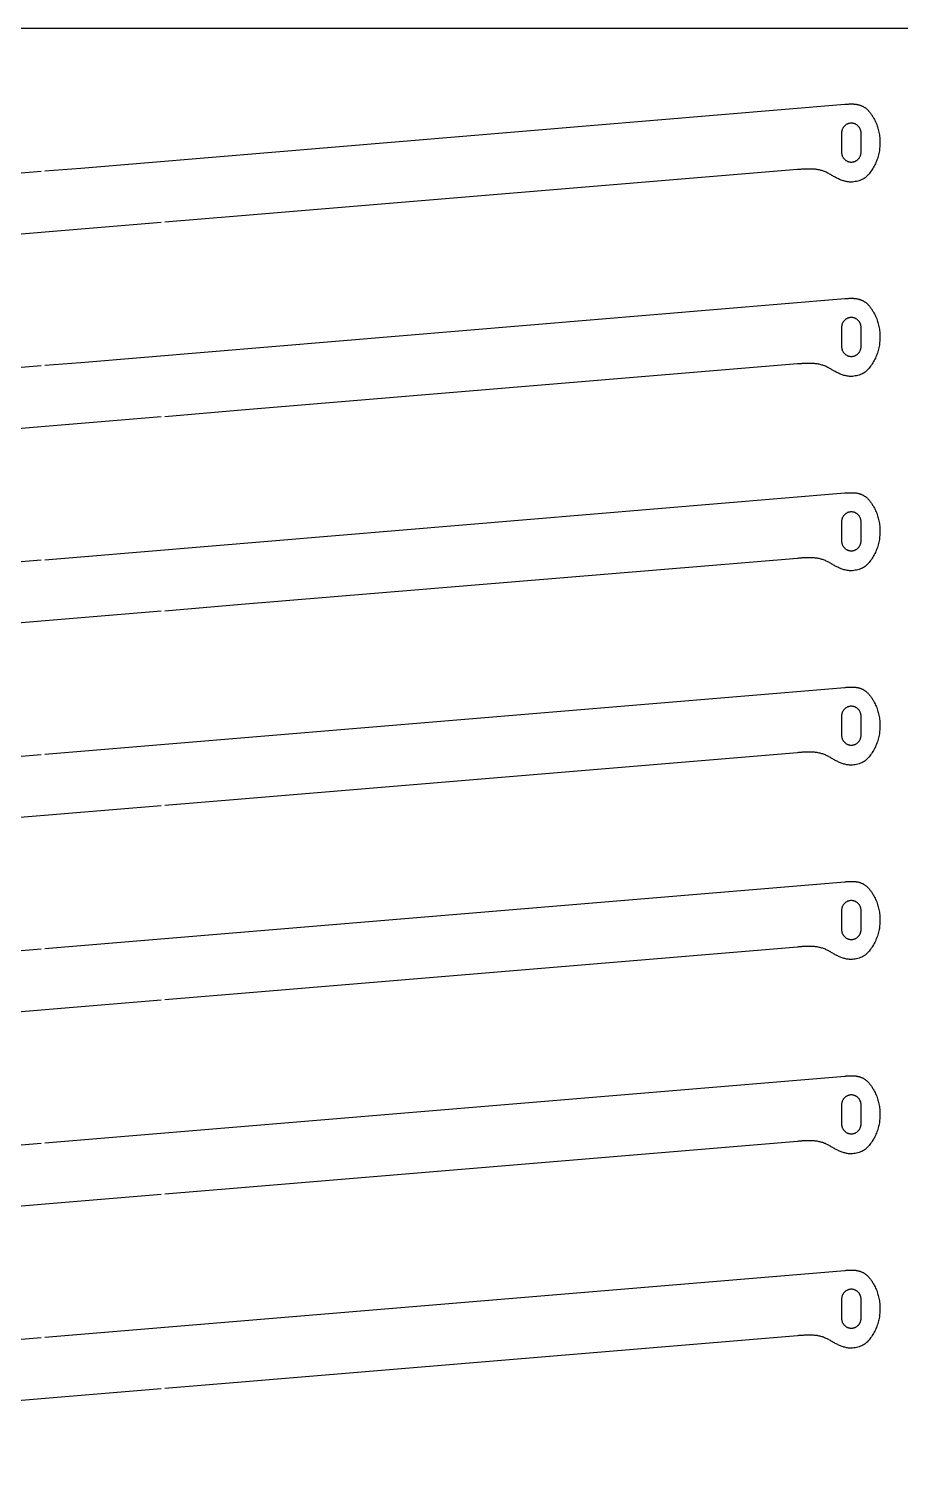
# Model space of a CAD drawing. Header units: millimetres. Extents: x 0 to 590, y 0 to 295.
# Drawn here: x 73.6 to 158.8, y 155.3 to 295 of the extents above; entities that cross this region are included whole.
import ezdxf

# ---------------------------------------------------------------- set-up
doc = ezdxf.new("R2010")
doc.units = ezdxf.units.MM
doc.layers.add('CUT_red', color=1, linetype='Continuous', true_color=0xff0000)
doc.layers.add('REF_delete', color=7, linetype='Continuous')

msp = doc.modelspace()

# ---------------------------------------------------------------- linework, layer by layer
at = {"layer": 'CUT_red', "true_color": 0xff0000}
for points in [[(75.16, 281.08), (78.69, 281.37), (153.38, 287.6), (153.44, 287.6), (153.5, 287.61)], [(153.5, 287.61), (153.56, 287.61), (153.62, 287.62), (153.68, 287.62), (153.74, 287.62), (153.79, 287.63), (153.85, 287.63), (153.91, 287.63), (153.97, 287.63), (154.03, 287.63), (154.09, 287.63), (154.15, 287.63), (154.2, 287.63), (154.26, 287.62), (154.32, 287.62), (154.37, 287.61), (154.43, 287.61), (154.49, 287.6), (154.54, 287.59), (154.6, 287.58), (154.65, 287.57), (154.7, 287.55), (154.76, 287.54), (154.81, 287.52), (154.86, 287.51), (154.91, 287.49), (154.96, 287.47), (155.01, 287.45), (155.06, 287.43), (155.11, 287.41), (155.16, 287.38), (155.2, 287.36), (155.25, 287.33), (155.29, 287.3), (155.34, 287.27), (155.38, 287.24), (155.42, 287.21), (155.46, 287.18), (155.5, 287.15), (155.54, 287.11), (155.58, 287.08), (155.62, 287.04), (155.65, 287.01), (155.69, 286.97), (155.72, 286.93), (155.76, 286.89), (155.79, 286.85), (155.82, 286.81), (155.85, 286.77), (155.88, 286.73), (155.91, 286.68), (155.94, 286.64), (155.97, 286.6), (156, 286.55), (156.03, 286.51), (156.05, 286.47), (156.08, 286.42), (156.11, 286.38), (156.13, 286.33), (156.2, 286.22), (156.26, 286.1), (156.32, 285.99), (156.38, 285.87), (156.43, 285.75), (156.48, 285.63), (156.52, 285.5), (156.57, 285.38), (156.6, 285.25), (156.64, 285.13), (156.67, 285), (156.7, 284.87), (156.72, 284.74), (156.74, 284.61), (156.76, 284.48), (156.78, 284.35), (156.79, 284.22), (156.79, 284.09), (156.8, 283.96), (156.8, 283.83), (156.8, 283.7), (156.79, 283.56), (156.78, 283.43), (156.77, 283.3), (156.76, 283.17), (156.74, 283.04), (156.71, 282.91), (156.69, 282.78), (156.66, 282.66), (156.63, 282.53), (156.59, 282.4), (156.55, 282.28), (156.51, 282.15), (156.46, 282.03), (156.41, 281.91), (156.36, 281.79), (156.3, 281.67), (156.24, 281.56), (156.18, 281.44), (156.11, 281.33), (156.04, 281.22), (155.97, 281.11), (155.89, 281), (155.81, 280.9), (155.73, 280.8), (155.64, 280.7), (155.55, 280.6), (155.46, 280.51), (155.36, 280.42), (155.25, 280.34), (155.14, 280.29), (155.02, 280.23), (154.9, 280.18), (154.77, 280.13), (154.65, 280.09), (154.52, 280.06), (154.39, 280.04), (154.26, 280.02), (154.13, 280), (154, 280), (153.91, 280), (153.82, 280), (153.72, 280.01), (153.63, 280.02), (153.54, 280.04), (153.45, 280.06), (153.36, 280.08), (153.28, 280.1), (153.19, 280.13), (153.1, 280.16), (153.01, 280.19), (152.93, 280.22), (152.84, 280.26), (152.76, 280.3), (152.68, 280.34), (152.6, 280.38), (152.51, 280.42), (152.43, 280.46), (152.35, 280.51), (152.27, 280.55), (152.19, 280.6), (152.11, 280.65), (152.04, 280.69), (151.96, 280.74), (151.88, 280.78), (151.79, 280.83), (151.71, 280.87), (151.63, 280.91), (151.55, 280.95), (151.46, 280.99), (151.38, 281.02), (151.29, 281.06), (151.21, 281.09), (151.12, 281.11), (151.03, 281.14), (150.94, 281.16), (150.85, 281.18), (150.76, 281.2), (150.67, 281.22), (150.58, 281.23), (150.49, 281.24), (150.4, 281.25), (150.31, 281.26), (150.22, 281.26), (150.12, 281.27), (150.03, 281.27), (149.94, 281.27), (149.85, 281.27), (149.76, 281.27), (149.67, 281.27), (149.57, 281.27), (149.48, 281.26), (149.39, 281.26), (149.3, 281.25), (149.21, 281.25), (149.12, 281.24), (149.02, 281.23), (148.93, 281.23), (148.84, 281.22), (148.75, 281.21), (94, 276.65), (86.89, 276.06)], [(154.95, 282.9), (154.95, 284.8), (154.95, 284.85), (154.95, 284.89), (154.94, 284.94), (154.93, 284.99), (154.92, 285.03), (154.91, 285.08), (154.89, 285.12), (154.88, 285.16), (154.86, 285.21), (154.84, 285.25), (154.81, 285.29), (154.79, 285.33), (154.76, 285.37), (154.73, 285.4), (154.7, 285.44), (154.67, 285.47), (154.64, 285.5), (154.6, 285.53), (154.57, 285.56), (154.53, 285.59), (154.49, 285.61), (154.45, 285.64), (154.41, 285.66), (154.36, 285.68), (154.32, 285.69), (154.28, 285.71), (154.23, 285.72), (154.19, 285.73), (154.14, 285.74), (154.09, 285.75), (154.05, 285.75), (154, 285.75), (153.95, 285.75), (153.91, 285.75), (153.86, 285.74), (153.81, 285.73), (153.77, 285.72), (153.72, 285.71), (153.68, 285.69), (153.64, 285.68), (153.59, 285.66), (153.55, 285.64), (153.51, 285.61), (153.47, 285.59), (153.43, 285.56), (153.4, 285.53), (153.36, 285.5), (153.33, 285.47), (153.3, 285.44), (153.27, 285.4), (153.24, 285.37), (153.21, 285.33), (153.19, 285.29), (153.16, 285.25), (153.14, 285.21), (153.12, 285.16), (153.11, 285.12), (153.09, 285.08), (153.08, 285.03), (153.07, 284.99), (153.06, 284.94), (153.05, 284.89), (153.05, 284.85), (153.05, 284.8), (153.05, 282.9), (153.05, 282.85), (153.05, 282.81), (153.06, 282.76), (153.07, 282.71), (153.08, 282.67), (153.09, 282.62), (153.11, 282.58), (153.12, 282.54), (153.14, 282.49), (153.16, 282.45), (153.19, 282.41), (153.21, 282.37), (153.24, 282.33), (153.27, 282.3), (153.3, 282.26), (153.33, 282.23), (153.36, 282.2), (153.4, 282.17), (153.43, 282.14), (153.47, 282.11), (153.51, 282.09), (153.55, 282.06), (153.59, 282.04), (153.64, 282.02), (153.68, 282.01), (153.72, 281.99), (153.77, 281.98), (153.81, 281.97), (153.86, 281.96), (153.91, 281.95), (153.95, 281.95), (154, 281.95), (154.05, 281.95), (154.09, 281.95), (154.14, 281.96), (154.19, 281.97), (154.23, 281.98), (154.28, 281.99), (154.32, 282.01), (154.36, 282.02), (154.41, 282.04), (154.45, 282.06), (154.49, 282.09), (154.53, 282.11), (154.57, 282.14), (154.6, 282.17), (154.64, 282.2), (154.67, 282.23), (154.7, 282.26), (154.73, 282.3), (154.76, 282.33), (154.79, 282.37), (154.81, 282.41), (154.84, 282.45), (154.86, 282.49), (154.88, 282.54), (154.89, 282.58), (154.91, 282.62), (154.92, 282.67), (154.93, 282.71), (154.94, 282.76), (154.95, 282.81), (154.95, 282.85), (154.95, 282.9)], [(4, 275.15), (74.81, 281.05)], [(86.54, 276.03), (39.25, 272.09)], [(75.16, 262.08), (78.69, 262.37), (153.38, 268.6), (153.44, 268.6), (153.5, 268.61)], [(153.5, 268.61), (153.56, 268.61), (153.62, 268.62), (153.68, 268.62), (153.74, 268.62), (153.79, 268.63), (153.85, 268.63), (153.91, 268.63), (153.97, 268.63), (154.03, 268.63), (154.09, 268.63), (154.15, 268.63), (154.2, 268.63), (154.26, 268.62), (154.32, 268.62), (154.37, 268.61), (154.43, 268.61), (154.49, 268.6), (154.54, 268.59), (154.6, 268.58), (154.65, 268.57), (154.7, 268.55), (154.76, 268.54), (154.81, 268.52), (154.86, 268.51), (154.91, 268.49), (154.96, 268.47), (155.01, 268.45), (155.06, 268.43), (155.11, 268.41), (155.16, 268.38), (155.2, 268.36), (155.25, 268.33), (155.29, 268.3), (155.34, 268.27), (155.38, 268.24), (155.42, 268.21), (155.46, 268.18), (155.5, 268.15), (155.54, 268.11), (155.58, 268.08), (155.62, 268.04), (155.65, 268.01), (155.69, 267.97), (155.72, 267.93), (155.76, 267.89), (155.79, 267.85), (155.82, 267.81), (155.85, 267.77), (155.88, 267.73), (155.91, 267.68), (155.94, 267.64), (155.97, 267.6), (156, 267.55), (156.03, 267.51), (156.05, 267.47), (156.08, 267.42), (156.11, 267.38), (156.13, 267.33), (156.2, 267.22), (156.26, 267.1), (156.32, 266.99), (156.38, 266.87), (156.43, 266.75), (156.48, 266.63), (156.52, 266.5), (156.57, 266.38), (156.6, 266.25), (156.64, 266.13), (156.67, 266), (156.7, 265.87), (156.72, 265.74), (156.74, 265.61), (156.76, 265.48), (156.78, 265.35), (156.79, 265.22), (156.79, 265.09), (156.8, 264.96), (156.8, 264.83), (156.8, 264.7), (156.79, 264.56), (156.78, 264.43), (156.77, 264.3), (156.76, 264.17), (156.74, 264.04), (156.71, 263.91), (156.69, 263.78), (156.66, 263.66), (156.63, 263.53), (156.59, 263.4), (156.55, 263.28), (156.51, 263.15), (156.46, 263.03), (156.41, 262.91), (156.36, 262.79), (156.3, 262.67), (156.24, 262.56), (156.18, 262.44), (156.11, 262.33), (156.04, 262.22), (155.97, 262.11), (155.89, 262), (155.81, 261.9), (155.73, 261.8), (155.64, 261.7), (155.55, 261.6), (155.46, 261.51), (155.36, 261.42), (155.25, 261.34), (155.14, 261.29), (155.02, 261.23), (154.9, 261.18), (154.77, 261.13), (154.65, 261.09), (154.52, 261.06), (154.39, 261.04), (154.26, 261.02), (154.13, 261), (154, 261), (153.91, 261), (153.82, 261), (153.72, 261.01), (153.63, 261.02), (153.54, 261.04), (153.45, 261.06), (153.36, 261.08), (153.28, 261.1), (153.19, 261.13), (153.1, 261.16), (153.01, 261.19), (152.93, 261.22), (152.84, 261.26), (152.76, 261.3), (152.68, 261.34), (152.6, 261.38), (152.51, 261.42), (152.43, 261.46), (152.35, 261.51), (152.27, 261.55), (152.19, 261.6), (152.11, 261.65), (152.04, 261.69), (151.96, 261.74), (151.88, 261.78), (151.79, 261.83), (151.71, 261.87), (151.63, 261.91), (151.55, 261.95), (151.46, 261.99), (151.38, 262.02), (151.29, 262.06), (151.21, 262.09), (151.12, 262.11), (151.03, 262.14), (150.94, 262.16), (150.85, 262.18), (150.76, 262.2), (150.67, 262.22), (150.58, 262.23), (150.49, 262.24), (150.4, 262.25), (150.31, 262.26), (150.22, 262.26), (150.12, 262.27), (150.03, 262.27), (149.94, 262.27), (149.85, 262.27), (149.76, 262.27), (149.67, 262.27), (149.57, 262.27), (149.48, 262.26), (149.39, 262.26), (149.3, 262.25), (149.21, 262.25), (149.12, 262.24), (149.02, 262.23), (148.93, 262.23), (148.84, 262.22), (148.75, 262.21), (94, 257.65), (86.89, 257.06)], [(154.95, 263.9), (154.95, 265.8), (154.95, 265.85), (154.95, 265.89), (154.94, 265.94), (154.93, 265.99), (154.92, 266.03), (154.91, 266.08), (154.89, 266.12), (154.88, 266.16), (154.86, 266.21), (154.84, 266.25), (154.81, 266.29), (154.79, 266.33), (154.76, 266.37), (154.73, 266.4), (154.7, 266.44), (154.67, 266.47), (154.64, 266.5), (154.6, 266.53), (154.57, 266.56), (154.53, 266.59), (154.49, 266.61), (154.45, 266.64), (154.41, 266.66), (154.36, 266.68), (154.32, 266.69), (154.28, 266.71), (154.23, 266.72), (154.19, 266.73), (154.14, 266.74), (154.09, 266.75), (154.05, 266.75), (154, 266.75), (153.95, 266.75), (153.91, 266.75), (153.86, 266.74), (153.81, 266.73), (153.77, 266.72), (153.72, 266.71), (153.68, 266.69), (153.64, 266.68), (153.59, 266.66), (153.55, 266.64), (153.51, 266.61), (153.47, 266.59), (153.43, 266.56), (153.4, 266.53), (153.36, 266.5), (153.33, 266.47), (153.3, 266.44), (153.27, 266.4), (153.24, 266.37), (153.21, 266.33), (153.19, 266.29), (153.16, 266.25), (153.14, 266.21), (153.12, 266.16), (153.11, 266.12), (153.09, 266.08), (153.08, 266.03), (153.07, 265.99), (153.06, 265.94), (153.05, 265.89), (153.05, 265.85), (153.05, 265.8), (153.05, 263.9), (153.05, 263.85), (153.05, 263.81), (153.06, 263.76), (153.07, 263.71), (153.08, 263.67), (153.09, 263.62), (153.11, 263.58), (153.12, 263.54), (153.14, 263.49), (153.16, 263.45), (153.19, 263.41), (153.21, 263.37), (153.24, 263.33), (153.27, 263.3), (153.3, 263.26), (153.33, 263.23), (153.36, 263.2), (153.4, 263.17), (153.43, 263.14), (153.47, 263.11), (153.51, 263.09), (153.55, 263.06), (153.59, 263.04), (153.64, 263.02), (153.68, 263.01), (153.72, 262.99), (153.77, 262.98), (153.81, 262.97), (153.86, 262.96), (153.91, 262.95), (153.95, 262.95), (154, 262.95), (154.05, 262.95), (154.09, 262.95), (154.14, 262.96), (154.19, 262.97), (154.23, 262.98), (154.28, 262.99), (154.32, 263.01), (154.36, 263.02), (154.41, 263.04), (154.45, 263.06), (154.49, 263.09), (154.53, 263.11), (154.57, 263.14), (154.6, 263.17), (154.64, 263.2), (154.67, 263.23), (154.7, 263.26), (154.73, 263.3), (154.76, 263.33), (154.79, 263.37), (154.81, 263.41), (154.84, 263.45), (154.86, 263.49), (154.88, 263.54), (154.89, 263.58), (154.91, 263.62), (154.92, 263.67), (154.93, 263.71), (154.94, 263.76), (154.95, 263.81), (154.95, 263.85), (154.95, 263.9)], [(4, 256.15), (74.81, 262.05)], [(86.54, 257.03), (39.25, 253.09)], [(75.16, 243.08), (78.69, 243.37), (153.38, 249.6), (153.44, 249.6), (153.5, 249.61)], [(153.5, 249.61), (153.56, 249.61), (153.62, 249.62), (153.68, 249.62), (153.74, 249.62), (153.79, 249.63), (153.85, 249.63), (153.91, 249.63), (153.97, 249.63), (154.03, 249.63), (154.09, 249.63), (154.15, 249.63), (154.2, 249.63), (154.26, 249.62), (154.32, 249.62), (154.37, 249.61), (154.43, 249.61), (154.49, 249.6), (154.54, 249.59), (154.6, 249.58), (154.65, 249.57), (154.7, 249.55), (154.76, 249.54), (154.81, 249.52), (154.86, 249.51), (154.91, 249.49), (154.96, 249.47), (155.01, 249.45), (155.06, 249.43), (155.11, 249.41), (155.16, 249.38), (155.2, 249.36), (155.25, 249.33), (155.29, 249.3), (155.34, 249.27), (155.38, 249.24), (155.42, 249.21), (155.46, 249.18), (155.5, 249.15), (155.54, 249.11), (155.58, 249.08), (155.62, 249.04), (155.65, 249.01), (155.69, 248.97), (155.72, 248.93), (155.76, 248.89), (155.79, 248.85), (155.82, 248.81), (155.85, 248.77), (155.88, 248.73), (155.91, 248.68), (155.94, 248.64), (155.97, 248.6), (156, 248.55), (156.03, 248.51), (156.05, 248.47), (156.08, 248.42), (156.11, 248.38), (156.13, 248.33), (156.2, 248.22), (156.26, 248.1), (156.32, 247.99), (156.38, 247.87), (156.43, 247.75), (156.48, 247.63), (156.52, 247.5), (156.57, 247.38), (156.6, 247.25), (156.64, 247.13), (156.67, 247), (156.7, 246.87), (156.72, 246.74), (156.74, 246.61), (156.76, 246.48), (156.78, 246.35), (156.79, 246.22), (156.79, 246.09), (156.8, 245.96), (156.8, 245.83), (156.8, 245.7), (156.79, 245.56), (156.78, 245.43), (156.77, 245.3), (156.76, 245.17), (156.74, 245.04), (156.71, 244.91), (156.69, 244.78), (156.66, 244.66), (156.63, 244.53), (156.59, 244.4), (156.55, 244.28), (156.51, 244.15), (156.46, 244.03), (156.41, 243.91), (156.36, 243.79), (156.3, 243.67), (156.24, 243.56), (156.18, 243.44), (156.11, 243.33), (156.04, 243.22), (155.97, 243.11), (155.89, 243), (155.81, 242.9), (155.73, 242.8), (155.64, 242.7), (155.55, 242.6), (155.46, 242.51), (155.36, 242.42), (155.25, 242.34), (155.14, 242.29), (155.02, 242.23), (154.9, 242.18), (154.77, 242.13), (154.65, 242.09), (154.52, 242.06), (154.39, 242.04), (154.26, 242.02), (154.13, 242), (154, 242), (153.91, 242), (153.82, 242), (153.72, 242.01), (153.63, 242.02), (153.54, 242.04), (153.45, 242.06), (153.36, 242.08), (153.28, 242.1), (153.19, 242.13), (153.1, 242.16), (153.01, 242.19), (152.93, 242.22), (152.84, 242.26), (152.76, 242.3), (152.68, 242.34), (152.6, 242.38), (152.51, 242.42), (152.43, 242.46), (152.35, 242.51), (152.27, 242.55), (152.19, 242.6), (152.11, 242.65), (152.04, 242.69), (151.96, 242.74), (151.88, 242.78), (151.79, 242.83), (151.71, 242.87), (151.63, 242.91), (151.55, 242.95), (151.46, 242.99), (151.38, 243.02), (151.29, 243.06), (151.21, 243.09), (151.12, 243.11), (151.03, 243.14), (150.94, 243.16), (150.85, 243.18), (150.76, 243.2), (150.67, 243.22), (150.58, 243.23), (150.49, 243.24), (150.4, 243.25), (150.31, 243.26), (150.22, 243.26), (150.12, 243.27), (150.03, 243.27), (149.94, 243.27), (149.85, 243.27), (149.76, 243.27), (149.67, 243.27), (149.57, 243.27), (149.48, 243.26), (149.39, 243.26), (149.3, 243.25), (149.21, 243.25), (149.12, 243.24), (149.02, 243.23), (148.93, 243.23), (148.84, 243.22), (148.75, 243.21), (94, 238.65), (86.89, 238.06)], [(154.95, 244.9), (154.95, 246.8), (154.95, 246.85), (154.95, 246.89), (154.94, 246.94), (154.93, 246.99), (154.92, 247.03), (154.91, 247.08), (154.89, 247.12), (154.88, 247.16), (154.86, 247.21), (154.84, 247.25), (154.81, 247.29), (154.79, 247.33), (154.76, 247.37), (154.73, 247.4), (154.7, 247.44), (154.67, 247.47), (154.64, 247.5), (154.6, 247.53), (154.57, 247.56), (154.53, 247.59), (154.49, 247.61), (154.45, 247.64), (154.41, 247.66), (154.36, 247.68), (154.32, 247.69), (154.28, 247.71), (154.23, 247.72), (154.19, 247.73), (154.14, 247.74), (154.09, 247.75), (154.05, 247.75), (154, 247.75), (153.95, 247.75), (153.91, 247.75), (153.86, 247.74), (153.81, 247.73), (153.77, 247.72), (153.72, 247.71), (153.68, 247.69), (153.64, 247.68), (153.59, 247.66), (153.55, 247.64), (153.51, 247.61), (153.47, 247.59), (153.43, 247.56), (153.4, 247.53), (153.36, 247.5), (153.33, 247.47), (153.3, 247.44), (153.27, 247.4), (153.24, 247.37), (153.21, 247.33), (153.19, 247.29), (153.16, 247.25), (153.14, 247.21), (153.12, 247.16), (153.11, 247.12), (153.09, 247.08), (153.08, 247.03), (153.07, 246.99), (153.06, 246.94), (153.05, 246.89), (153.05, 246.85), (153.05, 246.8), (153.05, 244.9), (153.05, 244.85), (153.05, 244.81), (153.06, 244.76), (153.07, 244.71), (153.08, 244.67), (153.09, 244.62), (153.11, 244.58), (153.12, 244.54), (153.14, 244.49), (153.16, 244.45), (153.19, 244.41), (153.21, 244.37), (153.24, 244.33), (153.27, 244.3), (153.3, 244.26), (153.33, 244.23), (153.36, 244.2), (153.4, 244.17), (153.43, 244.14), (153.47, 244.11), (153.51, 244.09), (153.55, 244.06), (153.59, 244.04), (153.64, 244.02), (153.68, 244.01), (153.72, 243.99), (153.77, 243.98), (153.81, 243.97), (153.86, 243.96), (153.91, 243.95), (153.95, 243.95), (154, 243.95), (154.05, 243.95), (154.09, 243.95), (154.14, 243.96), (154.19, 243.97), (154.23, 243.98), (154.28, 243.99), (154.32, 244.01), (154.36, 244.02), (154.41, 244.04), (154.45, 244.06), (154.49, 244.09), (154.53, 244.11), (154.57, 244.14), (154.6, 244.17), (154.64, 244.2), (154.67, 244.23), (154.7, 244.26), (154.73, 244.3), (154.76, 244.33), (154.79, 244.37), (154.81, 244.41), (154.84, 244.45), (154.86, 244.49), (154.88, 244.54), (154.89, 244.58), (154.91, 244.62), (154.92, 244.67), (154.93, 244.71), (154.94, 244.76), (154.95, 244.81), (154.95, 244.85), (154.95, 244.9)], [(4, 237.15), (74.81, 243.05)], [(86.54, 238.03), (39.25, 234.09)], [(75.16, 224.08), (78.69, 224.37), (153.38, 230.6), (153.44, 230.6), (153.5, 230.61)], [(153.5, 230.61), (153.56, 230.61), (153.62, 230.62), (153.68, 230.62), (153.74, 230.62), (153.79, 230.63), (153.85, 230.63), (153.91, 230.63), (153.97, 230.63), (154.03, 230.63), (154.09, 230.63), (154.15, 230.63), (154.2, 230.63), (154.26, 230.62), (154.32, 230.62), (154.37, 230.61), (154.43, 230.61), (154.49, 230.6), (154.54, 230.59), (154.6, 230.58), (154.65, 230.57), (154.7, 230.55), (154.76, 230.54), (154.81, 230.52), (154.86, 230.51), (154.91, 230.49), (154.96, 230.47), (155.01, 230.45), (155.06, 230.43), (155.11, 230.41), (155.16, 230.38), (155.2, 230.36), (155.25, 230.33), (155.29, 230.3), (155.34, 230.27), (155.38, 230.24), (155.42, 230.21), (155.46, 230.18), (155.5, 230.15), (155.54, 230.11), (155.58, 230.08), (155.62, 230.04), (155.65, 230.01), (155.69, 229.97), (155.72, 229.93), (155.76, 229.89), (155.79, 229.85), (155.82, 229.81), (155.85, 229.77), (155.88, 229.73), (155.91, 229.68), (155.94, 229.64), (155.97, 229.6), (156, 229.55), (156.03, 229.51), (156.05, 229.47), (156.08, 229.42), (156.11, 229.38), (156.13, 229.33), (156.2, 229.22), (156.26, 229.1), (156.32, 228.99), (156.38, 228.87), (156.43, 228.75), (156.48, 228.63), (156.52, 228.5), (156.57, 228.38), (156.6, 228.25), (156.64, 228.13), (156.67, 228), (156.7, 227.87), (156.72, 227.74), (156.74, 227.61), (156.76, 227.48), (156.78, 227.35), (156.79, 227.22), (156.79, 227.09), (156.8, 226.96), (156.8, 226.83), (156.8, 226.7), (156.79, 226.56), (156.78, 226.43), (156.77, 226.3), (156.76, 226.17), (156.74, 226.04), (156.71, 225.91), (156.69, 225.78), (156.66, 225.66), (156.63, 225.53), (156.59, 225.4), (156.55, 225.28), (156.51, 225.15), (156.46, 225.03), (156.41, 224.91), (156.36, 224.79), (156.3, 224.67), (156.24, 224.56), (156.18, 224.44), (156.11, 224.33), (156.04, 224.22), (155.97, 224.11), (155.89, 224), (155.81, 223.9), (155.73, 223.8), (155.64, 223.7), (155.55, 223.6), (155.46, 223.51), (155.36, 223.42), (155.25, 223.34), (155.14, 223.29), (155.02, 223.23), (154.9, 223.18), (154.77, 223.13), (154.65, 223.09), (154.52, 223.06), (154.39, 223.04), (154.26, 223.02), (154.13, 223), (154, 223), (153.91, 223), (153.82, 223), (153.72, 223.01), (153.63, 223.02), (153.54, 223.04), (153.45, 223.06), (153.36, 223.08), (153.28, 223.1), (153.19, 223.13), (153.1, 223.16), (153.01, 223.19), (152.93, 223.22), (152.84, 223.26), (152.76, 223.3), (152.68, 223.34), (152.6, 223.38), (152.51, 223.42), (152.43, 223.46), (152.35, 223.51), (152.27, 223.55), (152.19, 223.6), (152.11, 223.65), (152.04, 223.69), (151.96, 223.74), (151.88, 223.78), (151.79, 223.83), (151.71, 223.87), (151.63, 223.91), (151.55, 223.95), (151.46, 223.99), (151.38, 224.02), (151.29, 224.06), (151.21, 224.09), (151.12, 224.11), (151.03, 224.14), (150.94, 224.16), (150.85, 224.18), (150.76, 224.2), (150.67, 224.22), (150.58, 224.23), (150.49, 224.24), (150.4, 224.25), (150.31, 224.26), (150.22, 224.26), (150.12, 224.27), (150.03, 224.27), (149.94, 224.27), (149.85, 224.27), (149.76, 224.27), (149.67, 224.27), (149.57, 224.27), (149.48, 224.26), (149.39, 224.26), (149.3, 224.25), (149.21, 224.25), (149.12, 224.24), (149.02, 224.23), (148.93, 224.23), (148.84, 224.22), (148.75, 224.21), (94, 219.65), (86.89, 219.06)], [(154.95, 225.9), (154.95, 227.8), (154.95, 227.85), (154.95, 227.89), (154.94, 227.94), (154.93, 227.99), (154.92, 228.03), (154.91, 228.08), (154.89, 228.12), (154.88, 228.16), (154.86, 228.21), (154.84, 228.25), (154.81, 228.29), (154.79, 228.33), (154.76, 228.37), (154.73, 228.4), (154.7, 228.44), (154.67, 228.47), (154.64, 228.5), (154.6, 228.53), (154.57, 228.56), (154.53, 228.59), (154.49, 228.61), (154.45, 228.64), (154.41, 228.66), (154.36, 228.68), (154.32, 228.69), (154.28, 228.71), (154.23, 228.72), (154.19, 228.73), (154.14, 228.74), (154.09, 228.75), (154.05, 228.75), (154, 228.75), (153.95, 228.75), (153.91, 228.75), (153.86, 228.74), (153.81, 228.73), (153.77, 228.72), (153.72, 228.71), (153.68, 228.69), (153.64, 228.68), (153.59, 228.66), (153.55, 228.64), (153.51, 228.61), (153.47, 228.59), (153.43, 228.56), (153.4, 228.53), (153.36, 228.5), (153.33, 228.47), (153.3, 228.44), (153.27, 228.4), (153.24, 228.37), (153.21, 228.33), (153.19, 228.29), (153.16, 228.25), (153.14, 228.21), (153.12, 228.16), (153.11, 228.12), (153.09, 228.08), (153.08, 228.03), (153.07, 227.99), (153.06, 227.94), (153.05, 227.89), (153.05, 227.85), (153.05, 227.8), (153.05, 225.9), (153.05, 225.85), (153.05, 225.81), (153.06, 225.76), (153.07, 225.71), (153.08, 225.67), (153.09, 225.62), (153.11, 225.58), (153.12, 225.54), (153.14, 225.49), (153.16, 225.45), (153.19, 225.41), (153.21, 225.37), (153.24, 225.33), (153.27, 225.3), (153.3, 225.26), (153.33, 225.23), (153.36, 225.2), (153.4, 225.17), (153.43, 225.14), (153.47, 225.11), (153.51, 225.09), (153.55, 225.06), (153.59, 225.04), (153.64, 225.02), (153.68, 225.01), (153.72, 224.99), (153.77, 224.98), (153.81, 224.97), (153.86, 224.96), (153.91, 224.95), (153.95, 224.95), (154, 224.95), (154.05, 224.95), (154.09, 224.95), (154.14, 224.96), (154.19, 224.97), (154.23, 224.98), (154.28, 224.99), (154.32, 225.01), (154.36, 225.02), (154.41, 225.04), (154.45, 225.06), (154.49, 225.09), (154.53, 225.11), (154.57, 225.14), (154.6, 225.17), (154.64, 225.2), (154.67, 225.23), (154.7, 225.26), (154.73, 225.3), (154.76, 225.33), (154.79, 225.37), (154.81, 225.41), (154.84, 225.45), (154.86, 225.49), (154.88, 225.54), (154.89, 225.58), (154.91, 225.62), (154.92, 225.67), (154.93, 225.71), (154.94, 225.76), (154.95, 225.81), (154.95, 225.85), (154.95, 225.9)], [(4, 218.15), (74.81, 224.05)], [(86.54, 219.03), (39.25, 215.09)], [(75.16, 205.08), (78.69, 205.37), (153.38, 211.6), (153.44, 211.6), (153.5, 211.61)], [(153.5, 211.61), (153.56, 211.61), (153.62, 211.62), (153.68, 211.62), (153.74, 211.62), (153.79, 211.63), (153.85, 211.63), (153.91, 211.63), (153.97, 211.63), (154.03, 211.63), (154.09, 211.63), (154.15, 211.63), (154.2, 211.63), (154.26, 211.62), (154.32, 211.62), (154.37, 211.61), (154.43, 211.61), (154.49, 211.6), (154.54, 211.59), (154.6, 211.58), (154.65, 211.57), (154.7, 211.55), (154.76, 211.54), (154.81, 211.52), (154.86, 211.51), (154.91, 211.49), (154.96, 211.47), (155.01, 211.45), (155.06, 211.43), (155.11, 211.41), (155.16, 211.38), (155.2, 211.36), (155.25, 211.33), (155.29, 211.3), (155.34, 211.27), (155.38, 211.24), (155.42, 211.21), (155.46, 211.18), (155.5, 211.15), (155.54, 211.11), (155.58, 211.08), (155.62, 211.04), (155.65, 211.01), (155.69, 210.97), (155.72, 210.93), (155.76, 210.89), (155.79, 210.85), (155.82, 210.81), (155.85, 210.77), (155.88, 210.73), (155.91, 210.68), (155.94, 210.64), (155.97, 210.6), (156, 210.55), (156.03, 210.51), (156.05, 210.47), (156.08, 210.42), (156.11, 210.38), (156.13, 210.33), (156.2, 210.22), (156.26, 210.1), (156.32, 209.99), (156.38, 209.87), (156.43, 209.75), (156.48, 209.63), (156.52, 209.5), (156.57, 209.38), (156.6, 209.25), (156.64, 209.13), (156.67, 209), (156.7, 208.87), (156.72, 208.74), (156.74, 208.61), (156.76, 208.48), (156.78, 208.35), (156.79, 208.22), (156.79, 208.09), (156.8, 207.96), (156.8, 207.83), (156.8, 207.7), (156.79, 207.56), (156.78, 207.43), (156.77, 207.3), (156.76, 207.17), (156.74, 207.04), (156.71, 206.91), (156.69, 206.78), (156.66, 206.66), (156.63, 206.53), (156.59, 206.4), (156.55, 206.28), (156.51, 206.15), (156.46, 206.03), (156.41, 205.91), (156.36, 205.79), (156.3, 205.67), (156.24, 205.56), (156.18, 205.44), (156.11, 205.33), (156.04, 205.22), (155.97, 205.11), (155.89, 205), (155.81, 204.9), (155.73, 204.8), (155.64, 204.7), (155.55, 204.6), (155.46, 204.51), (155.36, 204.42), (155.25, 204.34), (155.14, 204.29), (155.02, 204.23), (154.9, 204.18), (154.77, 204.13), (154.65, 204.09), (154.52, 204.06), (154.39, 204.04), (154.26, 204.02), (154.13, 204), (154, 204), (153.91, 204), (153.82, 204), (153.72, 204.01), (153.63, 204.02), (153.54, 204.04), (153.45, 204.06), (153.36, 204.08), (153.28, 204.1), (153.19, 204.13), (153.1, 204.16), (153.01, 204.19), (152.93, 204.22), (152.84, 204.26), (152.76, 204.3), (152.68, 204.34), (152.6, 204.38), (152.51, 204.42), (152.43, 204.46), (152.35, 204.51), (152.27, 204.55), (152.19, 204.6), (152.11, 204.65), (152.04, 204.69), (151.96, 204.74), (151.88, 204.78), (151.79, 204.83), (151.71, 204.87), (151.63, 204.91), (151.55, 204.95), (151.46, 204.99), (151.38, 205.02), (151.29, 205.06), (151.21, 205.09), (151.12, 205.11), (151.03, 205.14), (150.94, 205.16), (150.85, 205.18), (150.76, 205.2), (150.67, 205.22), (150.58, 205.23), (150.49, 205.24), (150.4, 205.25), (150.31, 205.26), (150.22, 205.26), (150.12, 205.27), (150.03, 205.27), (149.94, 205.27), (149.85, 205.27), (149.76, 205.27), (149.67, 205.27), (149.57, 205.27), (149.48, 205.26), (149.39, 205.26), (149.3, 205.25), (149.21, 205.25), (149.12, 205.24), (149.02, 205.23), (148.93, 205.23), (148.84, 205.22), (148.75, 205.21), (94, 200.65), (86.89, 200.06)], [(154.95, 206.9), (154.95, 208.8), (154.95, 208.85), (154.95, 208.89), (154.94, 208.94), (154.93, 208.99), (154.92, 209.03), (154.91, 209.08), (154.89, 209.12), (154.88, 209.16), (154.86, 209.21), (154.84, 209.25), (154.81, 209.29), (154.79, 209.33), (154.76, 209.37), (154.73, 209.4), (154.7, 209.44), (154.67, 209.47), (154.64, 209.5), (154.6, 209.53), (154.57, 209.56), (154.53, 209.59), (154.49, 209.61), (154.45, 209.64), (154.41, 209.66), (154.36, 209.68), (154.32, 209.69), (154.28, 209.71), (154.23, 209.72), (154.19, 209.73), (154.14, 209.74), (154.09, 209.75), (154.05, 209.75), (154, 209.75), (153.95, 209.75), (153.91, 209.75), (153.86, 209.74), (153.81, 209.73), (153.77, 209.72), (153.72, 209.71), (153.68, 209.69), (153.64, 209.68), (153.59, 209.66), (153.55, 209.64), (153.51, 209.61), (153.47, 209.59), (153.43, 209.56), (153.4, 209.53), (153.36, 209.5), (153.33, 209.47), (153.3, 209.44), (153.27, 209.4), (153.24, 209.37), (153.21, 209.33), (153.19, 209.29), (153.16, 209.25), (153.14, 209.21), (153.12, 209.16), (153.11, 209.12), (153.09, 209.08), (153.08, 209.03), (153.07, 208.99), (153.06, 208.94), (153.05, 208.89), (153.05, 208.85), (153.05, 208.8), (153.05, 206.9), (153.05, 206.85), (153.05, 206.81), (153.06, 206.76), (153.07, 206.71), (153.08, 206.67), (153.09, 206.62), (153.11, 206.58), (153.12, 206.54), (153.14, 206.49), (153.16, 206.45), (153.19, 206.41), (153.21, 206.37), (153.24, 206.33), (153.27, 206.3), (153.3, 206.26), (153.33, 206.23), (153.36, 206.2), (153.4, 206.17), (153.43, 206.14), (153.47, 206.11), (153.51, 206.09), (153.55, 206.06), (153.59, 206.04), (153.64, 206.02), (153.68, 206.01), (153.72, 205.99), (153.77, 205.98), (153.81, 205.97), (153.86, 205.96), (153.91, 205.95), (153.95, 205.95), (154, 205.95), (154.05, 205.95), (154.09, 205.95), (154.14, 205.96), (154.19, 205.97), (154.23, 205.98), (154.28, 205.99), (154.32, 206.01), (154.36, 206.02), (154.41, 206.04), (154.45, 206.06), (154.49, 206.09), (154.53, 206.11), (154.57, 206.14), (154.6, 206.17), (154.64, 206.2), (154.67, 206.23), (154.7, 206.26), (154.73, 206.3), (154.76, 206.33), (154.79, 206.37), (154.81, 206.41), (154.84, 206.45), (154.86, 206.49), (154.88, 206.54), (154.89, 206.58), (154.91, 206.62), (154.92, 206.67), (154.93, 206.71), (154.94, 206.76), (154.95, 206.81), (154.95, 206.85), (154.95, 206.9)], [(4, 199.15), (74.81, 205.05)], [(86.54, 200.03), (39.25, 196.09)], [(75.16, 186.08), (78.69, 186.37), (153.38, 192.6), (153.44, 192.6), (153.5, 192.61)], [(153.5, 192.61), (153.56, 192.61), (153.62, 192.62), (153.68, 192.62), (153.74, 192.62), (153.79, 192.63), (153.85, 192.63), (153.91, 192.63), (153.97, 192.63), (154.03, 192.63), (154.09, 192.63), (154.15, 192.63), (154.2, 192.63), (154.26, 192.62), (154.32, 192.62), (154.37, 192.61), (154.43, 192.61), (154.49, 192.6), (154.54, 192.59), (154.6, 192.58), (154.65, 192.57), (154.7, 192.55), (154.76, 192.54), (154.81, 192.52), (154.86, 192.51), (154.91, 192.49), (154.96, 192.47), (155.01, 192.45), (155.06, 192.43), (155.11, 192.41), (155.16, 192.38), (155.2, 192.36), (155.25, 192.33), (155.29, 192.3), (155.34, 192.27), (155.38, 192.24), (155.42, 192.21), (155.46, 192.18), (155.5, 192.15), (155.54, 192.11), (155.58, 192.08), (155.62, 192.04), (155.65, 192.01), (155.69, 191.97), (155.72, 191.93), (155.76, 191.89), (155.79, 191.85), (155.82, 191.81), (155.85, 191.77), (155.88, 191.73), (155.91, 191.68), (155.94, 191.64), (155.97, 191.6), (156, 191.55), (156.03, 191.51), (156.05, 191.47), (156.08, 191.42), (156.11, 191.38), (156.13, 191.33), (156.2, 191.22), (156.26, 191.1), (156.32, 190.99), (156.38, 190.87), (156.43, 190.75), (156.48, 190.63), (156.52, 190.5), (156.57, 190.38), (156.6, 190.25), (156.64, 190.13), (156.67, 190), (156.7, 189.87), (156.72, 189.74), (156.74, 189.61), (156.76, 189.48), (156.78, 189.35), (156.79, 189.22), (156.79, 189.09), (156.8, 188.96), (156.8, 188.83), (156.8, 188.7), (156.79, 188.56), (156.78, 188.43), (156.77, 188.3), (156.76, 188.17), (156.74, 188.04), (156.71, 187.91), (156.69, 187.78), (156.66, 187.66), (156.63, 187.53), (156.59, 187.4), (156.55, 187.28), (156.51, 187.15), (156.46, 187.03), (156.41, 186.91), (156.36, 186.79), (156.3, 186.67), (156.24, 186.56), (156.18, 186.44), (156.11, 186.33), (156.04, 186.22), (155.97, 186.11), (155.89, 186), (155.81, 185.9), (155.73, 185.8), (155.64, 185.7), (155.55, 185.6), (155.46, 185.51), (155.36, 185.42), (155.25, 185.34), (155.14, 185.29), (155.02, 185.23), (154.9, 185.18), (154.77, 185.13), (154.65, 185.09), (154.52, 185.06), (154.39, 185.04), (154.26, 185.02), (154.13, 185), (154, 185), (153.91, 185), (153.82, 185), (153.72, 185.01), (153.63, 185.02), (153.54, 185.04), (153.45, 185.06), (153.36, 185.08), (153.28, 185.1), (153.19, 185.13), (153.1, 185.16), (153.01, 185.19), (152.93, 185.22), (152.84, 185.26), (152.76, 185.3), (152.68, 185.34), (152.6, 185.38), (152.51, 185.42), (152.43, 185.46), (152.35, 185.51), (152.27, 185.55), (152.19, 185.6), (152.11, 185.65), (152.04, 185.69), (151.96, 185.74), (151.88, 185.78), (151.79, 185.83), (151.71, 185.87), (151.63, 185.91), (151.55, 185.95), (151.46, 185.99), (151.38, 186.02), (151.29, 186.06), (151.21, 186.09), (151.12, 186.11), (151.03, 186.14), (150.94, 186.16), (150.85, 186.18), (150.76, 186.2), (150.67, 186.22), (150.58, 186.23), (150.49, 186.24), (150.4, 186.25), (150.31, 186.26), (150.22, 186.26), (150.12, 186.27), (150.03, 186.27), (149.94, 186.27), (149.85, 186.27), (149.76, 186.27), (149.67, 186.27), (149.57, 186.27), (149.48, 186.26), (149.39, 186.26), (149.3, 186.25), (149.21, 186.25), (149.12, 186.24), (149.02, 186.23), (148.93, 186.23), (148.84, 186.22), (148.75, 186.21), (94, 181.65), (86.89, 181.06)], [(154.95, 187.9), (154.95, 189.8), (154.95, 189.85), (154.95, 189.89), (154.94, 189.94), (154.93, 189.99), (154.92, 190.03), (154.91, 190.08), (154.89, 190.12), (154.88, 190.16), (154.86, 190.21), (154.84, 190.25), (154.81, 190.29), (154.79, 190.33), (154.76, 190.37), (154.73, 190.4), (154.7, 190.44), (154.67, 190.47), (154.64, 190.5), (154.6, 190.53), (154.57, 190.56), (154.53, 190.59), (154.49, 190.61), (154.45, 190.64), (154.41, 190.66), (154.36, 190.68), (154.32, 190.69), (154.28, 190.71), (154.23, 190.72), (154.19, 190.73), (154.14, 190.74), (154.09, 190.75), (154.05, 190.75), (154, 190.75), (153.95, 190.75), (153.91, 190.75), (153.86, 190.74), (153.81, 190.73), (153.77, 190.72), (153.72, 190.71), (153.68, 190.69), (153.64, 190.68), (153.59, 190.66), (153.55, 190.64), (153.51, 190.61), (153.47, 190.59), (153.43, 190.56), (153.4, 190.53), (153.36, 190.5), (153.33, 190.47), (153.3, 190.44), (153.27, 190.4), (153.24, 190.37), (153.21, 190.33), (153.19, 190.29), (153.16, 190.25), (153.14, 190.21), (153.12, 190.16), (153.11, 190.12), (153.09, 190.08), (153.08, 190.03), (153.07, 189.99), (153.06, 189.94), (153.05, 189.89), (153.05, 189.85), (153.05, 189.8), (153.05, 187.9), (153.05, 187.85), (153.05, 187.81), (153.06, 187.76), (153.07, 187.71), (153.08, 187.67), (153.09, 187.62), (153.11, 187.58), (153.12, 187.54), (153.14, 187.49), (153.16, 187.45), (153.19, 187.41), (153.21, 187.37), (153.24, 187.33), (153.27, 187.3), (153.3, 187.26), (153.33, 187.23), (153.36, 187.2), (153.4, 187.17), (153.43, 187.14), (153.47, 187.11), (153.51, 187.09), (153.55, 187.06), (153.59, 187.04), (153.64, 187.02), (153.68, 187.01), (153.72, 186.99), (153.77, 186.98), (153.81, 186.97), (153.86, 186.96), (153.91, 186.95), (153.95, 186.95), (154, 186.95), (154.05, 186.95), (154.09, 186.95), (154.14, 186.96), (154.19, 186.97), (154.23, 186.98), (154.28, 186.99), (154.32, 187.01), (154.36, 187.02), (154.41, 187.04), (154.45, 187.06), (154.49, 187.09), (154.53, 187.11), (154.57, 187.14), (154.6, 187.17), (154.64, 187.2), (154.67, 187.23), (154.7, 187.26), (154.73, 187.3), (154.76, 187.33), (154.79, 187.37), (154.81, 187.41), (154.84, 187.45), (154.86, 187.49), (154.88, 187.54), (154.89, 187.58), (154.91, 187.62), (154.92, 187.67), (154.93, 187.71), (154.94, 187.76), (154.95, 187.81), (154.95, 187.85), (154.95, 187.9)], [(4, 180.15), (74.81, 186.05)], [(86.54, 181.03), (39.25, 177.09)], [(75.16, 167.08), (78.69, 167.37), (153.38, 173.6), (153.44, 173.6), (153.5, 173.61)], [(153.5, 173.61), (153.56, 173.61), (153.62, 173.62), (153.68, 173.62), (153.74, 173.62), (153.79, 173.63), (153.85, 173.63), (153.91, 173.63), (153.97, 173.63), (154.03, 173.63), (154.09, 173.63), (154.15, 173.63), (154.2, 173.63), (154.26, 173.62), (154.32, 173.62), (154.37, 173.61), (154.43, 173.61), (154.49, 173.6), (154.54, 173.59), (154.6, 173.58), (154.65, 173.57), (154.7, 173.55), (154.76, 173.54), (154.81, 173.52), (154.86, 173.51), (154.91, 173.49), (154.96, 173.47), (155.01, 173.45), (155.06, 173.43), (155.11, 173.41), (155.16, 173.38), (155.2, 173.36), (155.25, 173.33), (155.29, 173.3), (155.34, 173.27), (155.38, 173.24), (155.42, 173.21), (155.46, 173.18), (155.5, 173.15), (155.54, 173.11), (155.58, 173.08), (155.62, 173.04), (155.65, 173.01), (155.69, 172.97), (155.72, 172.93), (155.76, 172.89), (155.79, 172.85), (155.82, 172.81), (155.85, 172.77), (155.88, 172.73), (155.91, 172.68), (155.94, 172.64), (155.97, 172.6), (156, 172.55), (156.03, 172.51), (156.05, 172.47), (156.08, 172.42), (156.11, 172.38), (156.13, 172.33), (156.2, 172.22), (156.26, 172.1), (156.32, 171.99), (156.38, 171.87), (156.43, 171.75), (156.48, 171.63), (156.52, 171.5), (156.57, 171.38), (156.6, 171.25), (156.64, 171.13), (156.67, 171), (156.7, 170.87), (156.72, 170.74), (156.74, 170.61), (156.76, 170.48), (156.78, 170.35), (156.79, 170.22), (156.79, 170.09), (156.8, 169.96), (156.8, 169.83), (156.8, 169.7), (156.79, 169.56), (156.78, 169.43), (156.77, 169.3), (156.76, 169.17), (156.74, 169.04), (156.71, 168.91), (156.69, 168.78), (156.66, 168.66), (156.63, 168.53), (156.59, 168.4), (156.55, 168.28), (156.51, 168.15), (156.46, 168.03), (156.41, 167.91), (156.36, 167.79), (156.3, 167.67), (156.24, 167.56), (156.18, 167.44), (156.11, 167.33), (156.04, 167.22), (155.97, 167.11), (155.89, 167), (155.81, 166.9), (155.73, 166.8), (155.64, 166.7), (155.55, 166.6), (155.46, 166.51), (155.36, 166.42), (155.25, 166.34), (155.14, 166.29), (155.02, 166.23), (154.9, 166.18), (154.77, 166.13), (154.65, 166.09), (154.52, 166.06), (154.39, 166.04), (154.26, 166.02), (154.13, 166), (154, 166), (153.91, 166), (153.82, 166), (153.72, 166.01), (153.63, 166.02), (153.54, 166.04), (153.45, 166.06), (153.36, 166.08), (153.28, 166.1), (153.19, 166.13), (153.1, 166.16), (153.01, 166.19), (152.93, 166.22), (152.84, 166.26), (152.76, 166.3), (152.68, 166.34), (152.6, 166.38), (152.51, 166.42), (152.43, 166.46), (152.35, 166.51), (152.27, 166.55), (152.19, 166.6), (152.11, 166.65), (152.04, 166.69), (151.96, 166.74), (151.88, 166.78), (151.79, 166.83), (151.71, 166.87), (151.63, 166.91), (151.55, 166.95), (151.46, 166.99), (151.38, 167.02), (151.29, 167.06), (151.21, 167.09), (151.12, 167.11), (151.03, 167.14), (150.94, 167.16), (150.85, 167.18), (150.76, 167.2), (150.67, 167.22), (150.58, 167.23), (150.49, 167.24), (150.4, 167.25), (150.31, 167.26), (150.22, 167.26), (150.12, 167.27), (150.03, 167.27), (149.94, 167.27), (149.85, 167.27), (149.76, 167.27), (149.67, 167.27), (149.57, 167.27), (149.48, 167.26), (149.39, 167.26), (149.3, 167.25), (149.21, 167.25), (149.12, 167.24), (149.02, 167.23), (148.93, 167.23), (148.84, 167.22), (148.75, 167.21), (94, 162.65), (86.89, 162.06)], [(154.95, 168.9), (154.95, 170.8), (154.95, 170.85), (154.95, 170.89), (154.94, 170.94), (154.93, 170.99), (154.92, 171.03), (154.91, 171.08), (154.89, 171.12), (154.88, 171.16), (154.86, 171.21), (154.84, 171.25), (154.81, 171.29), (154.79, 171.33), (154.76, 171.37), (154.73, 171.4), (154.7, 171.44), (154.67, 171.47), (154.64, 171.5), (154.6, 171.53), (154.57, 171.56), (154.53, 171.59), (154.49, 171.61), (154.45, 171.64), (154.41, 171.66), (154.36, 171.68), (154.32, 171.69), (154.28, 171.71), (154.23, 171.72), (154.19, 171.73), (154.14, 171.74), (154.09, 171.75), (154.05, 171.75), (154, 171.75), (153.95, 171.75), (153.91, 171.75), (153.86, 171.74), (153.81, 171.73), (153.77, 171.72), (153.72, 171.71), (153.68, 171.69), (153.64, 171.68), (153.59, 171.66), (153.55, 171.64), (153.51, 171.61), (153.47, 171.59), (153.43, 171.56), (153.4, 171.53), (153.36, 171.5), (153.33, 171.47), (153.3, 171.44), (153.27, 171.4), (153.24, 171.37), (153.21, 171.33), (153.19, 171.29), (153.16, 171.25), (153.14, 171.21), (153.12, 171.16), (153.11, 171.12), (153.09, 171.08), (153.08, 171.03), (153.07, 170.99), (153.06, 170.94), (153.05, 170.89), (153.05, 170.85), (153.05, 170.8), (153.05, 168.9), (153.05, 168.85), (153.05, 168.81), (153.06, 168.76), (153.07, 168.71), (153.08, 168.67), (153.09, 168.62), (153.11, 168.58), (153.12, 168.54), (153.14, 168.49), (153.16, 168.45), (153.19, 168.41), (153.21, 168.37), (153.24, 168.33), (153.27, 168.3), (153.3, 168.26), (153.33, 168.23), (153.36, 168.2), (153.4, 168.17), (153.43, 168.14), (153.47, 168.11), (153.51, 168.09), (153.55, 168.06), (153.59, 168.04), (153.64, 168.02), (153.68, 168.01), (153.72, 167.99), (153.77, 167.98), (153.81, 167.97), (153.86, 167.96), (153.91, 167.95), (153.95, 167.95), (154, 167.95), (154.05, 167.95), (154.09, 167.95), (154.14, 167.96), (154.19, 167.97), (154.23, 167.98), (154.28, 167.99), (154.32, 168.01), (154.36, 168.02), (154.41, 168.04), (154.45, 168.06), (154.49, 168.09), (154.53, 168.11), (154.57, 168.14), (154.6, 168.17), (154.64, 168.2), (154.67, 168.23), (154.7, 168.26), (154.73, 168.3), (154.76, 168.33), (154.79, 168.37), (154.81, 168.41), (154.84, 168.45), (154.86, 168.49), (154.88, 168.54), (154.89, 168.58), (154.91, 168.62), (154.92, 168.67), (154.93, 168.71), (154.94, 168.76), (154.95, 168.81), (154.95, 168.85), (154.95, 168.9)], [(4, 161.15), (74.81, 167.05)], [(86.54, 162.03), (39.25, 158.09)]]:
    msp.add_lwpolyline(points, dxfattribs=at)
at = {"layer": 'REF_delete'}
msp.add_lwpolyline([(590, 0), (590, 295), (0, 295), (0, 0), (590, 0)], dxfattribs=at)

doc.saveas('drawing.dxf')
